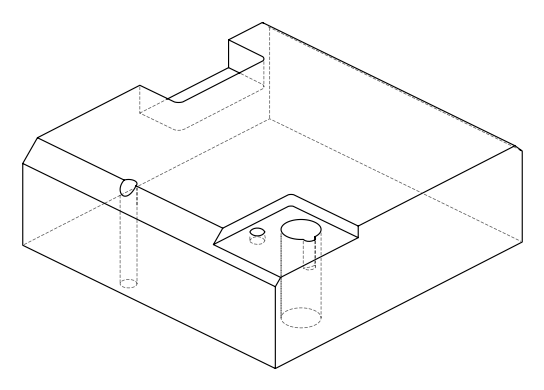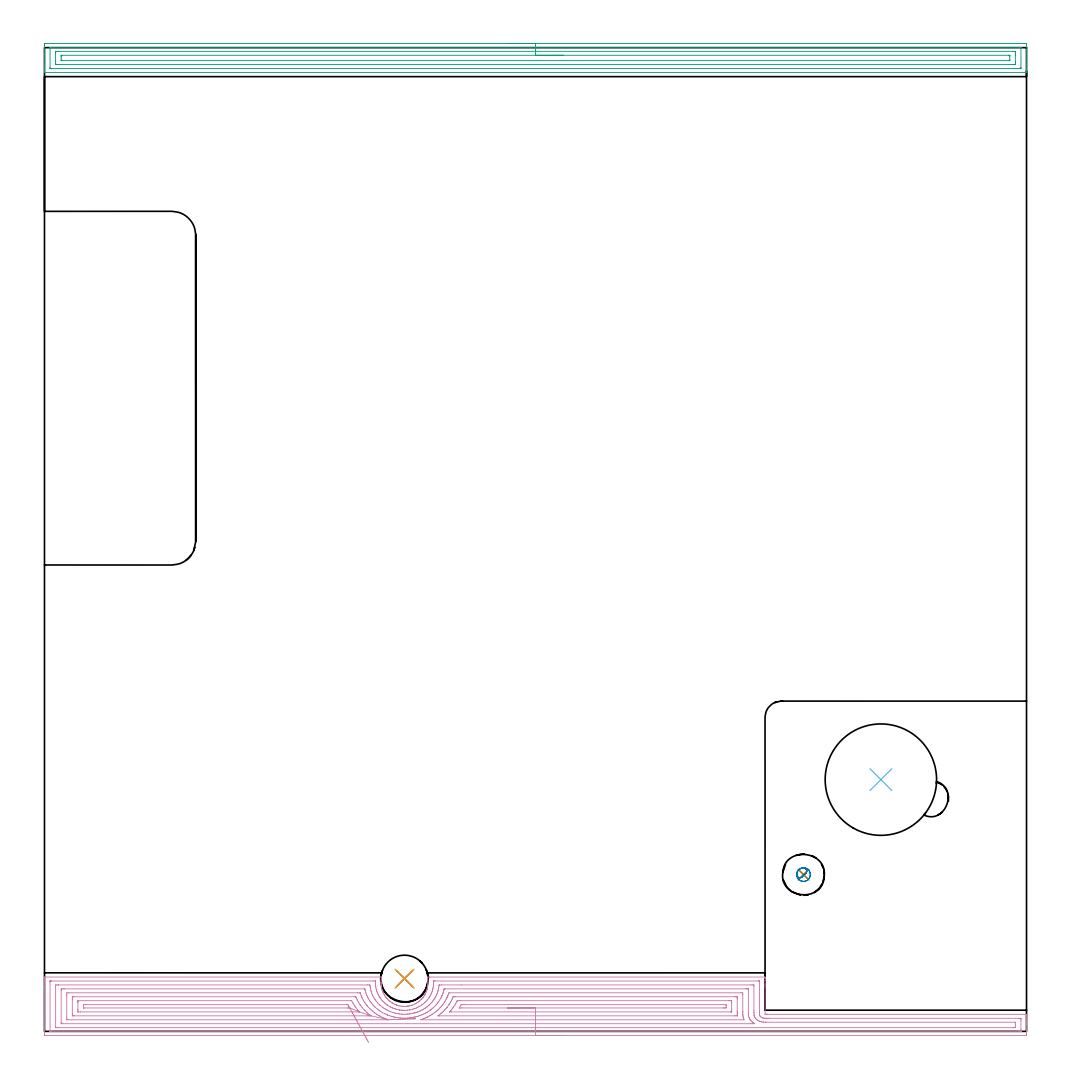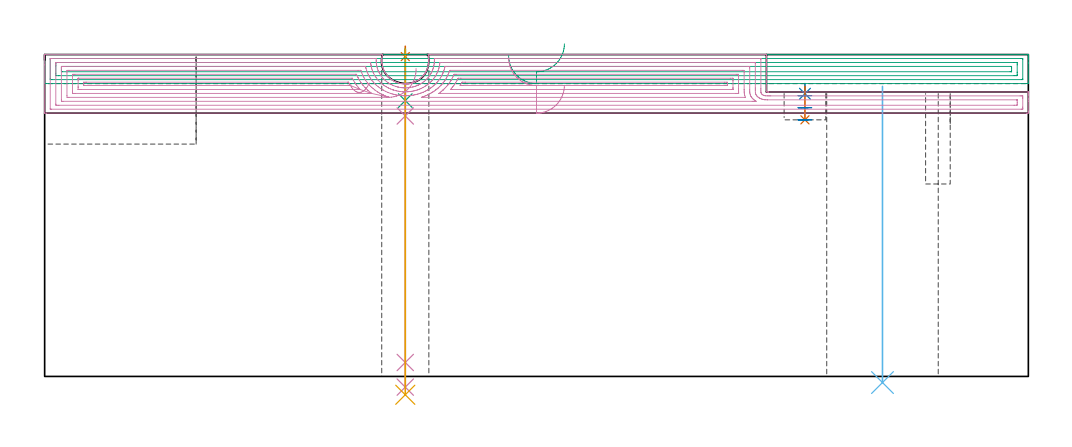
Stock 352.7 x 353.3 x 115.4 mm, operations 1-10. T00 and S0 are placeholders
(PLAN: 13 operations, 10 tool changes, 73.8 min)
(1 SPOT_DRILL | STEP1HOLE | NXT0321_9005460120000 | 0.03 min | 4 mm3)
(2 SPOT_DRILL_1 | STEP1POCKET | NXT0321_9005460120000 | 0.03 min | 1429 mm3)
(3 DRILL_BLIND_HOLE_INTO_CENTER | STEP1HOLE | NXT0301_081 | 0.08 min | 1431 mm3)
(4 GUN_DRILL_THROUGH_HOLE | STEP1HOLE | UGT0307_007 | 0.57 min | 7832 mm3)
(5 DRILL_TO_ENLARGE_THROUGH_HOLE | STEP1HOLE | UGT0301_292 | 0.5 min | 16579 mm3)
(6 INDEXABLE_INSERT_DRILL_THROUGH_HOLE_FROM_SOLID | STEP1HOLE_1 | NXT0302_035 | 0.43 min | 144959 mm3)
(7 DRILL_BLIND_HOLE_INTO_CENTER_1 | STEP1POCKET | NXT0301_128 | 0.05 min | 1090 mm3)
(8 MILL_ROUGH_BLIND_HOLE_CONTOUR | STEP1POCKET | UGT0201_128 | Spiral | 0.33 min | 1558 mm3)
(9 AREA_MILL | FG_CHAMFER_SURFACE | UGT0205_001 | 11.52 min | 19077 mm3)
(10 AREA_MILL_1 | FG_CHAMFER_SURFACE_1 | UGT0205_001 | 18.89 min | 76036 mm3)
(11 MILL_CORNER_NOTCH_RECTANGULAR | CORNER_NOTCH_RECTANGULAR | UGT0201_128 | Follow Part, ap 2.5, ae 75% | 19.47 min | 113040 mm3)
(12 MILL_SLOT | SLOT_PARTIAL_RECTANGULAR | NXT0201_012 | Follow Part, ap 4, ae 75% | 21.32 min | 220400 mm3)
(13 MILL_BLIND_HOLE_FROM_SOLID_MATERIAL | STEP1POCKET_1 | UGT0201_128 | Spiral | 0.6 min | 1885 mm3)
(TOOL NXT0321_9005460120000 | NC Spot Drill, 142deg, 12mm, Carbide, Uncoated | D12 PA142 FL30 Z2)
(TOOL NXT0301_081 | Carbide Drill 11mm [860.1-1100-033A1-MM 2214] | D11 PA140 FL55 Z2)
(TOOL UGT0307_007 | Gun Drill 10 mm | D10 PA130 FL24 Z1)
(TOOL UGT0301_292 | Twist Drill 16.9 mm | D16.9 PA118 FL120 Z2)
(TOOL NXT0302_035 | Index. Insert Drill 40mm [880-D4000L40-05] | D40 PA176 FL200 Z2)
(TOOL NXT0301_128 | Carbide Drill 12mm [861.1-1200-036A1-GP GC34] | D12 PA150 FL37.4 Z2)
(TOOL UGT0201_128 | Carbide End Mill 10.0 | D10 FL15 Z4)
(TOOL UGT0205_001 | Chamfer Mill 20 x 3 x 45 deg. | D20 FL50 Z2)
(TOOL NXT0201_012 | ENDMILL 16mm [2P460-1600-NA 1630] | D16 FL38 Z6)
(OP 1 SPOT_DRILL)
G17 G21 G94 G90
T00 M6
G54
G17 G0 G90 X129.3 Y18.9 S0 M3
G43 Z125.4 H0
G94 G81 G98 Z114.673 F250. R118.4
G80
M5
M2
(OP 2 SPOT_DRILL_1)
G17 G21 G94 G90
T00 M6
G54
G17 G0 G90 X272.6 Y56.3 S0 M3
G43 Z125.4 H0
G94 G81 G98 Z101.359 F250. R105.
G80
M5
M2
(OP 3 DRILL_BLIND_HOLE_INTO_CENTER)
G17 G21 G94 G90
T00 M6
G54
G17 G0 G90 X129.3 Y18.9 S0 M3
G43 Z125.4 H1
G94 G81 G98 Z98.9 F250. R117.4
G80
M5
M2
(OP 4 GUN_DRILL_THROUGH_HOLE)
G17 G21 G94 G90
T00 M6
G54
G17 G0 G90 X129.3 Y18.9 M8
G43 Z125.4 H0
Z111.494
S716 M3
G94 G1 Z93.388 F125. M26
G4 X.084
Z5. F250.
G4 X.084
Z-3.832 F125.
G4 X.084
M5
M9
G0 Z111.494
Z125.4
M2
(OP 5 DRILL_TO_ENLARGE_THROUGH_HOLE)
G17 G21 G94 G90
T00 M6
G54
G17 G0 G90 X129.3 Y18.9 S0 M3
G43 Z125.4 H0
G94 G73 G98 Z-6.577 F250. Q15.247 R117.4
G80
M5
M2
(OP 6 INDEXABLE_INSERT_DRILL_THROUGH_HOLE_FROM_SOLID)
G17 G21 G94 G90
T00 M6
G54
G17 G0 G90 X300.4 Y90.4 S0 M3
G43 Z125.4 H1
G94 G81 G98 Z-2.198 F250. R104.
G80
M5
M2
(OP 7 DRILL_BLIND_HOLE_INTO_CENTER_1)
G17 G21 G94 G90
T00 M6
G54
G17 G0 G90 X272.6 Y56.3 S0 M3
G43 Z125.4 H1
G94 G81 G98 Z92. F250. R104.
G80
M5
M2
(OP 8 MILL_ROUGH_BLIND_HOLE_CONTOUR)
G17 G21 G94 G90
T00 M6
G54
G17 G0 G90 X272.6 Y56.3 S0 M3
G43 Z125.4 H0
Z100.667
G94 G3 X272.675 Y58.675 R1.189 F250.
X270.155 Y56.454 R2.375
X272.446 Y53.855 R2.45
X270.155 Y56.454 R-2.45
X271.3 Y55.154 R1.225
X272.6 Y56.3 R1.225
G0 Z96.333
G3 X272.675 Y58.675 R1.189
X270.155 Y56.454 R2.375
X272.446 Y53.855 R2.45
X270.155 Y56.454 R-2.45
X271.3 Y55.154 R1.225
X272.6 Y56.3 R1.225
G0 Z92.
G3 X272.675 Y58.675 R1.189
X270.155 Y56.454 R2.375
X272.446 Y53.855 R2.45
X270.155 Y56.454 R-2.45
X271.3 Y55.154 R1.225
X272.6 Y56.3 R1.225
G0 Z125.4
M5
M2
(OP 9 AREA_MILL)
G17 G21 G94 G90
T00 M6
G54
G17 G0 G90 X166.35 Y354.8 S1061 M3
G43 Z125.4 H0
Z115.
G94 G1 X166.388 Z114.128 F250.
X166.502 Z113.264
X166.691 Z112.412
X166.953 Z111.58
X167.287 Z110.774
X167.69 Z110.
X168.158 Z109.264
X168.69 Z108.572
X169.279 Z107.929
X169.922 Z107.34
X170.614 Z106.809
X171.35 Z106.34
X172.124 Z105.937
X172.93 Z105.603
X173.762 Z105.341
X174.614 Z105.152
X175.478 Z105.038
X176.35 Z105.
X352.069
X352.581 Y354.795 Z105.003
X352.69 Y354.792 Z105.006
X352.7 Y354.678 Z105.119
Y347.409 Z112.385
Y346.016 Z113.78
Y345.656 Z114.138
Y344.937 Z114.862
Y344.712 Z115.088
X352.697 Y344.553 Z115.239
X352.69 Y344.402 Z115.389
X352.516 Y344.4 Z115.4
X0.183
X0.01 Y344.402 Z115.389
X0.003 Y344.554 Z115.239
X0. Y344.712 Z115.088
Y344.937 Z114.862
Y345.656 Z114.138
Y346.892 Z112.905
Y348.285 Z111.51
Y353.802 Z105.995
X0.005 Y354.42 Z105.378
X0.01 Y354.793 Z105.005
X0.246 Y354.797 Z105.002
X0.631 Y354.8 Z105.
X176.35
Y353.386 Z106.414
X350.281 Y353.385 Z106.415
X350.443 Y353.384 Z106.416
X350.64 Y353.38 Z106.42
X350.682 Y353.379 Z106.421
X350.69 Y353.354 Z106.446
X350.694 Y353.32 Z106.48
X350.699 Y353.134 Z106.666
Y346.123 Z113.677
X350.696 Y345.985 Z113.815
X350.69 Y345.876 Z113.924
X350.684 Y345.821 Z113.979
X350.12 Y345.815 Z113.985
X2.419
X2.257 Y345.816 Z113.984
X2.06 Y345.82 Z113.98
X2.018 Y345.821 Z113.979
X2.01 Y345.846 Z113.954
X2.007 Y345.88 Z113.92
X2.001 Y346.066 Z113.734
Y353.077 Z106.723
X2.004 Y353.215 Z106.585
X2.01 Y353.324 Z106.476
X2.016 Y353.379 Z106.421
X2.58 Y353.385 Z106.415
X176.35 Y353.386 Z106.414
Y351.972 Z107.828
X347.598 Y351.971 Z107.829
X348.31 Y351.97 Z107.83
X348.492 Y351.968 Z107.832
X348.668 Y351.965 Z107.835
X348.69 Y351.791 Z108.009
X348.696 Y351.591 Z108.209
X348.699 Y350.914 Z108.886
X348.7 Y350.711 Z109.089
Y348.082 Z111.718
X348.699 Y347.409 Z112.391
X348.697 Y347.307 Z112.493
X348.693 Y347.257 Z112.543
X348.69 Y347.237 Z112.563
X348.67 Y347.235 Z112.565
X348.492 Y347.232 Z112.568
X347.782 Y347.229 Z112.571
X347.598 Y347.228 Z112.572
X5.102 Y347.229 Z112.571
X4.39 Y347.23 Z112.57
X4.208 Y347.232 Z112.568
X4.032 Y347.235 Z112.565
X4.01 Y347.409 Z112.391
X4.004 Y347.609 Z112.191
X4.001 Y348.285 Z111.515
X4. Y348.489 Z111.311
Y351.118 Z108.682
X4.001 Y351.791 Z108.009
X4.003 Y351.892 Z107.908
X4.007 Y351.943 Z107.857
X4.01 Y351.963 Z107.837
X4.03 Y351.965 Z107.835
X4.208 Y351.968 Z107.832
X4.918 Y351.971 Z107.829
X5.102
X176.35 Y351.972 Z107.828
Y350.557 Z109.243
X346.174
X346.549 Y350.556 Z109.244
X346.611 Y350.555 Z109.245
X346.675 Y350.551 Z109.249
X346.69 Y350.549 Z109.251
X346.693 Y350.527 Z109.273
X346.696 Y350.474 Z109.326
X346.7 Y350.042 Z109.758
Y349.166 Z110.634
X346.696 Y348.726 Z111.074
X346.693 Y348.672 Z111.128
X346.69 Y348.651 Z111.149
X346.656 Y348.649 Z111.151
X346.516 Y348.645 Z111.155
X346.339 Y348.643 Z111.157
X6.526
X6.151 Y348.644 Z111.156
X6.089 Y348.645 Z111.155
X6.025 Y348.649 Z111.151
X6.01 Y348.651 Z111.149
X6.007 Y348.673 Z111.127
X6.004 Y348.726 Z111.074
X6. Y349.158 Z110.642
Y350.034 Z109.766
Y350.038 Z109.762
X6.004 Y350.474 Z109.326
X6.007 Y350.528 Z109.272
X6.01 Y350.549 Z109.251
X6.044 Y350.551 Z109.249
X6.184 Y350.555 Z109.245
X6.361 Y350.557 Z109.243
X176.35
X177.222 Z109.281
X178.086 Z109.395
X178.938 Z109.583
X179.77 Z109.846
X180.576 Z110.18
X181.35 Z110.582
X182.086 Z111.051
X182.778 Z111.582
X183.421 Z112.172
X184.01 Z112.815
X184.542 Z113.507
X185.01 Z114.243
X185.413 Z115.017
X185.747 Z115.823
X186.009 Z116.655
X186.198 Z117.506
X186.312 Z118.371
X186.35 Z119.243
G0 Z125.4
M5
M2
(OP 10 AREA_MILL_1)
G17 G21 G94 G90
T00 M6
G54
G17 G0 G90 X186.35 Y-1.5 S1061 M3
G43 Z125.4 H0
Z104.4
G94 G1 X186.312 Z103.528 F250.
X186.198 Z102.664
X186.009 Z101.812
X185.747 Z100.98
X185.413 Z100.174
X185.01 Z99.4
X184.542 Z98.664
X184.01 Z97.972
X183.421 Z97.329
X182.778 Z96.74
X182.086 Z96.208
X181.35 Z95.74
X180.576 Z95.337
X179.77 Z95.003
X178.938 Z94.741
X178.087 Z94.552
X177.222 Z94.438
X176.35 Z94.4
X0.631
X0.142 Y-1.495 Z94.403
X0.01 Y-1.492 Z94.406
X0. Y-1.356 Z94.542
Y15.844 Z111.739
Y18.219 Z114.114
Y18.939 Z114.839
Y19.169 Z115.069
X0.003 Y19.337 Z115.23
X0.01 Y19.498 Z115.389
X0.183 Y19.5 Z115.4
X120.907
X121.101 Y19.497 Z115.389
X121.078 Y19.346 Z115.24
X121.057 Y19.229 Z115.129
X121.004 Y18.971 Z114.871
X120.933 Y18.524 Z114.424
X120.885 Y18.079 Z113.979
X120.861 Y17.632 Z113.532
Y17.341 Z113.241
Y17.187 Z113.086
X120.884 Y16.742 Z112.64
X120.913 Y16.463 Z112.36
X120.931 Y16.296 Z112.193
X121.001 Y15.851 Z111.748
X121.097 Y15.404 Z111.3
X121.112 Y15.347 Z111.243
X121.215 Y14.959 Z110.857
X121.295 Y14.707 Z110.606
X121.383 Y14.454 Z110.353
X121.544 Y14.066 Z109.966
X121.644 Y13.852 Z109.752
X121.754 Y13.617 Z109.516
X121.988 Y13.175 Z109.074
X122.129 Y12.94 Z108.837
X122.277 Y12.707 Z108.604
X122.585 Y12.283 Z108.182
X122.87 Y11.931 Z107.83
X123.054 Y11.721 Z107.621
X123.171 Y11.588 Z107.488
X123.365 Y11.392 Z107.291
X123.709 Y11.076 Z106.975
X124.037 Y10.798 Z106.696
X124.064 Y10.774 Z106.673
X124.429 Y10.5 Z106.4
X124.69 Y10.324 Z106.224
X124.829 Y10.237 Z106.137
X124.958 Y10.157 Z106.056
X125.402 Y9.915 Z105.811
X125.852 Y9.69 Z105.589
X125.964 Y9.641 Z105.54
X126.036 Y9.609 Z105.508
X126.272 Y9.52 Z105.416
X126.389 Y9.474 Z105.372
X126.49 Y9.439 Z105.339
X126.503 Y9.435 Z105.334
X126.719 Y9.364 Z105.257
X126.746 Y9.355 Z105.248
X127.191 Y9.229 Z105.122
X127.639 Y9.124 Z105.021
X128.086 Y9.047 Z104.945
X128.533 Y8.995 Z104.892
X129.092 Y8.958 Z104.857
X129.218 Y8.956 Z104.856
X129.359 Z104.849
X129.441 Y8.954 Z104.85
X129.581 Y8.958 Z104.858
X129.874 Y8.974 Z104.874
X130.022 Y8.989 Z104.889
X130.195 Y9.007 Z104.904
X130.296 Y9.018 Z104.912
X130.321 Y9.02 Z104.915
X130.387 Y9.03 Z104.925
X130.516 Y9.048 Z104.946
X130.769 Y9.086 Z104.985
X131.215 Y9.179 Z105.075
X131.582 Y9.275 Z105.174
X131.663 Y9.296 Z105.196
X132.108 Y9.439 Z105.338
X132.532 Y9.6 Z105.495
X132.561 Y9.61 Z105.506
X133.002 Y9.813 Z105.709
X133.453 Y10.052 Z105.95
X133.61 Y10.145 Z106.045
X133.896 Y10.315 Z106.215
X134.172 Y10.5 Z106.4
X134.302 Y10.597 Z106.497
X134.485 Y10.735 Z106.634
X134.79 Y10.982 Z106.881
X135.228 Y11.392 Z107.29
X135.364 Y11.535 Z107.432
X135.458 Y11.634 Z107.531
X135.662 Y11.848 Z107.748
X135.683 Y11.87 Z107.77
X135.844 Y12.073 Z107.969
X135.96 Y12.216 Z108.115
X136.014 Y12.283 Z108.182
X136.089 Y12.387 Z108.287
X136.177 Y12.512 Z108.408
X136.258 Y12.624 Z108.523
X136.306 Y12.691 Z108.589
X136.401 Y12.837 Z108.736
X136.475 Y12.951 Z108.847
X136.556 Y13.074 Z108.974
X136.577 Y13.107 Z109.006
X136.615 Y13.175 Z109.074
X136.633 Y13.208 Z109.107
X136.726 Y13.39 Z109.284
X136.846 Y13.62 Z109.514
X137.055 Y14.066 Z109.966
X137.232 Y14.51 Z110.409
X137.298 Y14.707 Z110.606
X137.384 Y14.958 Z110.857
X137.471 Y15.255 Z111.155
X137.597 Y15.849 Z111.749
X137.669 Y16.294 Z112.194
X137.716 Y16.741 Z112.641
X137.739 Y17.187 Z113.086
Y17.632 Z113.532
X137.715 Y18.079 Z113.979
X137.667 Y18.524 Z114.424
X137.595 Y18.971 Z114.871
X137.559 Y19.146 Z115.046
X137.496 Y19.493 Z115.393
X138.212 Y19.499 Z115.399
X138.345 Y19.5 Z115.4
X258.621
X258.79 Y19.498 Z115.389
X258.797 Y19.341 Z115.233
X258.8 Y19.177 Z115.076
Y18.923 Z114.823
Y18.219 Z114.114
Y16.989 Z112.886
Y16.463 Z112.357
Y15.848 Z111.743
Y6.101 Z101.999
X259.068
X259.367 Y6.108 Z101.991
X259.432
X259.468 Y6.1 Z101.999
X259.469
X352.517 Z102.
X352.69 Y6.097 Z101.988
X352.698 Y6.047 Z101.939
X352.699 Y6.029 Z101.921
X352.7 Y5.958 Z101.858
Y5.769 Z101.669
Y5.049 Z100.943
Y3.811 Z99.708
Y3.293 Z99.187
Y2.674 Z98.569
Y-0.838 Z95.059
X352.697 Y-1.097 Z94.8
X352.69 Y-1.492 Z94.405
X352.476 Y-1.496 Z94.402
X352.069 Y-1.5 Z94.4
X176.35
Y-0.086 Z95.814
X2.419 Y-0.085 Z95.815
X2.282 Y-0.084 Z95.816
X2.056 Y-0.079 Z95.821
X2.009 Y-0.077 Z95.823
X2.005 Y-0.044 Z95.856
X2.003 Y-0.009 Z95.891
X2. Y0.192 Z96.092
Y17.752 Z113.652
X2.002 Y17.89 Z113.79
X2.006 Y17.999 Z113.899
X2.01 Y18.07 Z113.97
X2.021 Y18.079 Z113.979
X2.041 Y18.081 Z113.981
X2.419 Y18.085 Z113.985
X2.555 Y18.086 Z113.986
X117.913
X118.671 Y18.081 Z113.981
X118.814 Y18.079 Z113.979
X118.875 Y18.068 Z113.968
X118.877 Y18.058 Z113.958
X118.879 Y18.015 Z113.915
X118.869 Y17.341 Z113.241
X118.87 Y17.146 Z113.046
X118.918 Y16.463 Z112.363
X118.944 Y16.195 Z112.095
X119.045 Y15.585 Z111.485
X119.143 Y15.122 Z111.022
X119.257 Y14.707 Z110.607
X119.361 Y14.375 Z110.275
X119.553 Y13.841 Z109.741
X119.565 Y13.811 Z109.711
X119.845 Y13.218 Z109.118
X119.982 Y12.951 Z108.851
X120.148 Y12.639 Z108.539
X120.46 Y12.117 Z108.017
X120.49 Y12.073 Z107.973
X120.56 Y11.974 Z107.874
X121.173 Y11.195 Z107.095
X121.354 Y10.986 Z106.886
X121.683 Y10.637 Z106.537
X122.023 Y10.317 Z106.217
X122.248 Y10.116 Z106.016
X122.621 Y9.805 Z105.705
X123.106 Y9.439 Z105.339
X123.127 Y9.424 Z105.324
X123.142 Y9.413 Z105.313
X123.224 Y9.359 Z105.259
X123.823 Y8.998 Z104.898
X124.037 Y8.875 Z104.775
X124.162 Y8.807 Z104.707
X124.244 Y8.764 Z104.664
X124.656 Y8.561 Z104.461
X124.931 Y8.437 Z104.337
X125.153 Y8.343 Z104.243
X125.825 Y8.103 Z104.003
X126.009 Y8.044 Z103.944
X126.622 Y7.873 Z103.773
X126.719 Y7.849 Z103.749
X126.796 Y7.833 Z103.733
X127.548 Y7.683 Z103.583
X127.614 Y7.672 Z103.572
X127.627 Y7.67 Z103.57
X128.099 Y7.618 Z103.518
X128.508 Y7.58 Z103.48
X128.622 Y7.571 Z103.471
X129.026 Y7.551 Z103.451
X129.402 Y7.545 Z103.445
X129.541 Y7.546 Z103.446
X130.296 Y7.593 Z103.493
X130.38 Y7.601 Z103.501
X131.057 Y7.683 Z103.583
X131.202 Y7.705 Z103.605
X131.985 Y7.879 Z103.779
X132.085 Y7.904 Z103.804
X132.603 Y8.052 Z103.952
X132.979 Y8.173 Z104.073
X133.266 Y8.279 Z104.179
X133.519 Y8.375 Z104.275
X133.873 Y8.526 Z104.426
X133.898 Y8.537 Z104.437
X133.949 Y8.561 Z104.461
X134.485 Y8.839 Z104.739
X134.768 Y8.994 Z104.894
X135.482 Y9.439 Z105.339
X135.662 Y9.566 Z105.466
X136.091 Y9.896 Z105.796
X136.556 Y10.289 Z106.189
X136.571 Y10.303 Z106.203
X136.586 Y10.317 Z106.217
X137.013 Y10.746 Z106.646
X137.45 Y11.207 Z107.107
X137.829 Y11.701 Z107.601
X138.096 Y12.073 Z107.973
X138.196 Y12.219 Z108.119
X138.345 Y12.446 Z108.346
X138.527 Y12.771 Z108.671
X138.621 Y12.951 Z108.851
X138.822 Y13.36 Z109.26
X139.03 Y13.829 Z109.729
X139.091 Y13.974 Z109.874
X139.239 Y14.365 Z110.265
X139.324 Y14.623 Z110.523
X139.348 Y14.707 Z110.607
X139.438 Y15.044 Z110.944
X139.503 Y15.326 Z111.226
X139.553 Y15.585 Z111.485
X139.636 Y16.073 Z111.973
X139.682 Y16.463 Z112.363
X139.714 Y16.874 Z112.774
X139.729 Y17.341 Z113.241
X139.731 Y17.736 Z113.636
X139.727 Y17.872 Z113.772
X139.724 Y17.989 Z113.889
X139.725 Y18.067 Z113.967
X139.728 Y18.08 Z113.98
X139.732 Y18.082 Z113.982
X139.754 Y18.084 Z113.984
X140.133 Y18.086 Z113.986
X140.269
X256.385 Y18.085 Z113.985
X256.523 Y18.084 Z113.984
X256.746 Y18.079 Z113.979
X256.791 Y18.075 Z113.975
X256.795 Y18.044 Z113.944
X256.797 Y18.01 Z113.91
X256.8 Y17.812 Z113.712
Y7.275 Z103.175
X256.802 Y6.805 Z102.705
X256.807 Y6.391 Z102.291
X256.825 Y5.927 Z101.827
X256.86 Y5.788 Z101.688
X256.944 Y5.592 Z101.492
X257.098 Y5.371 Z101.271
X257.279 Y5.192 Z101.092
X257.476 Y5.049 Z100.949
X257.737 Y4.91 Z100.81
X257.947 Y4.829 Z100.729
X258.174 Y4.764 Z100.664
X258.523 Y4.706 Z100.606
X259.068 Y4.693 Z100.593
X259.435 Y4.688 Z100.588
X259.962 Y4.686 Z100.586
X260.332
X349.757 Y4.685 Z100.585
X350.281 Y4.683 Z100.583
X350.658 Y4.679 Z100.579
X350.69 Y4.674 Z100.574
X350.696 Y4.642 Z100.542
X350.699 Y4.171 Z100.071
X350.7 Y3.76 Z99.66
Y0.659 Z96.559
Y0.248 Z96.148
X350.698 Y0.111 Z96.011
X350.694 Y0.001 Z95.901
X350.69 Y-0.07 Z95.83
X350.679 Y-0.079 Z95.821
X350.659 Y-0.081 Z95.819
X350.281 Y-0.085 Z95.815
X350.145 Y-0.086 Z95.814
X176.35
Y1.328 Z97.228
X5.102 Y1.329 Z97.229
X4.417 Y1.331 Z97.231
X4.208 Y1.335 Z97.235
X4.01 Y1.34 Z97.24
X4.005 Y1.537 Z97.437
X4.001 Y1.74 Z97.64
X4. Y15.788 Z111.688
X4.005 Y16.463 Z112.363
X4.007 Y16.66 Z112.56
X4.208 Y16.665 Z112.565
X4.891 Y16.67 Z112.57
X5.102 Y16.671 Z112.571
X115.988
X116.675 Y16.667 Z112.567
X116.883 Y16.665 Z112.565
X116.907 Y16.439 Z112.339
X116.966 Y15.988 Z111.888
X117.026 Y15.585 Z111.485
X117.054 Y15.417 Z111.317
X117.222 Y14.707 Z110.607
X117.348 Y14.25 Z110.15
X117.497 Y13.829 Z109.729
X117.777 Y13.127 Z109.027
X117.856 Y12.951 Z108.851
X117.921 Y12.809 Z108.709
X118.315 Y12.073 Z107.973
X118.671 Y11.497 Z107.397
X118.894 Y11.195 Z107.095
X119.565 Y10.332 Z106.232
X119.578 Y10.317 Z106.217
X119.659 Y10.225 Z106.125
X120.444 Y9.439 Z105.339
X120.46 Y9.424 Z105.324
X120.622 Y9.279 Z105.179
X121.354 Y8.696 Z104.596
X121.536 Y8.561 Z104.461
X121.956 Y8.273 Z104.173
X122.248 Y8.09 Z103.99
X122.505 Y7.935 Z103.835
X122.951 Y7.683 Z103.583
X123.142 Y7.582 Z103.482
X123.352 Y7.477 Z103.377
X124.037 Y7.169 Z103.069
X124.89 Y6.845 Z102.745
X124.931 Y6.831 Z102.731
X125.01 Y6.805 Z102.705
X125.825 Y6.578 Z102.478
X126.134 Y6.501 Z102.401
X126.719 Y6.385 Z102.285
X127.246 Y6.288 Z102.188
X127.614 Y6.242 Z102.142
X128.251 Y6.179 Z102.079
X128.508 Y6.162 Z102.062
X129.192 Y6.134 Z102.034
X129.402 Y6.13 Z102.03
X130.059 Y6.16 Z102.06
X130.296 Y6.175 Z102.075
X130.882 Y6.23 Z102.13
X131.191 Y6.27 Z102.17
X131.668 Y6.337 Z102.237
X132.085 Y6.421 Z102.321
X132.406 Y6.49 Z102.39
X132.663 Y6.548 Z102.448
X132.979 Y6.631 Z102.531
X133.117 Y6.67 Z102.57
X133.576 Y6.805 Z102.705
X133.799 Y6.878 Z102.778
X133.873 Y6.904 Z102.804
X134.445 Y7.122 Z103.022
X134.768 Y7.26 Z103.16
X135.063 Y7.393 Z103.293
X135.654 Y7.683 Z103.583
X135.662 Y7.687 Z103.587
X136.219 Y8.014 Z103.914
X136.556 Y8.22 Z104.12
X136.766 Y8.355 Z104.255
X137.069 Y8.561 Z104.461
X137.287 Y8.722 Z104.622
X137.45 Y8.848 Z104.748
X137.776 Y9.119 Z105.019
X138.146 Y9.439 Z105.339
X138.249 Y9.533 Z105.433
X138.345 Y9.625 Z105.525
X138.691 Y9.977 Z105.877
X139.013 Y10.317 Z106.217
X139.119 Y10.435 Z106.335
X139.239 Y10.576 Z106.476
X139.511 Y10.928 Z106.828
X139.709 Y11.195 Z107.095
X139.883 Y11.441 Z107.341
X140.133 Y11.809 Z107.709
X140.233 Y11.975 Z107.875
X140.288 Y12.073 Z107.973
X140.541 Y12.551 Z108.451
X140.736 Y12.951 Z108.851
X140.827 Y13.147 Z109.047
X141.027 Y13.609 Z109.509
X141.087 Y13.771 Z109.671
X141.107 Y13.829 Z109.729
X141.305 Y14.434 Z110.334
X141.383 Y14.707 Z110.607
X141.481 Y15.14 Z111.04
X141.568 Y15.585 Z111.485
X141.619 Y15.883 Z111.783
X141.694 Y16.463 Z112.363
X141.719 Y16.662 Z112.562
X141.922 Y16.665 Z112.565
X142.604 Y16.671 Z112.571
X149.701 Y16.672 Z112.572
X253.702 Y16.671 Z112.571
X254.388 Y16.668 Z112.568
X254.597 Y16.665 Z112.565
X254.79 Y16.656 Z112.556
X254.795 Y16.463 Z112.363
X254.799 Y16.265 Z112.165
X254.8 Y7.483 Z103.383
X254.802 Y6.805 Z102.705
X254.803 Y6.602 Z102.502
X254.825 Y5.927 Z101.827
X254.857 Y5.672 Z101.572
X254.905 Y5.489 Z101.389
X254.975 Y5.309 Z101.209
X255.097 Y5.049 Z100.949
X255.257 Y4.814 Z100.714
X255.367 Y4.662 Z100.562
X255.491 Y4.527 Z100.427
X255.675 Y4.349 Z100.249
X255.892 Y4.171 Z100.071
X256.183 Y3.971 Z99.871
X256.385 Y3.86 Z99.76
X256.613 Y3.741 Z99.641
X256.976 Y3.591 Z99.491
X257.279 Y3.494 Z99.394
X257.682 Y3.393 Z99.293
X258.156 Y3.31 Z99.21
X258.174 Y3.308 Z99.208
X258.313 Y3.293 Z99.193
X259.068 Y3.272 Z99.172
X259.089
X348.515 Y3.271 Z99.171
X348.686 Y3.264 Z99.164
X348.696 Y3.212 Z99.112
X348.698 Y3.194 Z99.094
X348.7 Y3.09 Z98.99
Y2.415 Z98.315
X348.699 Y1.74 Z97.64
X348.697 Y1.537 Z97.437
X348.693 Y1.34 Z97.24
X348.492 Y1.335 Z97.235
X347.81 Y1.33 Z97.23
X347.598 Y1.329 Z97.229
X176.35 Y1.328 Z97.228
Y2.743 Z98.643
X6.556
X6.15 Y2.747 Z98.647
X6.077 Y2.749 Z98.649
X6.01 Y2.754 Z98.654
X6.007 Y2.856 Z98.756
X6. Y3.289 Z99.189
Y14.703 Z110.603
X6.008 Y15.144 Z111.044
X6.01 Y15.247 Z111.147
X6.143 Y15.251 Z111.151
X6.333 Y15.255 Z111.155
X6.89 Y15.257 Z111.157
X7.224
X114.814
X114.954 Y15.255 Z111.155
X115.023 Y15.253 Z111.153
X115.051 Y15.251 Z111.151
X115.094 Y15.105 Z111.005
X115.187 Y14.707 Z110.607
X115.215 Y14.588 Z110.488
X115.438 Y13.829 Z109.729
X115.62 Y13.312 Z109.212
X115.772 Y12.951 Z108.851
X115.988 Y12.444 Z108.344
X116.177 Y12.073 Z107.973
X116.371 Y11.697 Z107.597
X116.676 Y11.195 Z107.095
X116.883 Y10.864 Z106.764
X117.297 Y10.317 Z106.217
X117.777 Y9.707 Z105.607
X118.008 Y9.439 Z105.339
X118.333 Y9.107 Z105.007
X118.671 Y8.767 Z104.667
X118.887 Y8.561 Z104.461
X119.565 Y7.995 Z103.895
X119.957 Y7.683 Z103.583
X120.46 Y7.329 Z103.229
X121.291 Y6.805 Z102.705
X121.354 Y6.768 Z102.668
X121.442 Y6.718 Z102.618
X122.248 Y6.304 Z102.204
X123.068 Y5.927 Z101.827
X123.142 Y5.897 Z101.797
X123.193 Y5.878 Z101.778
X124.037 Y5.573 Z101.473
X124.563 Y5.411 Z101.311
X124.931 Y5.309 Z101.209
X125.303 Y5.209 Z101.109
X125.776 Y5.097 Z100.997
X125.825 Y5.087 Z100.987
X126.014 Y5.049 Z100.949
X126.719 Y4.923 Z100.823
X126.873 Y4.899 Z100.799
X127.614 Y4.815 Z100.715
X127.879 Y4.788 Z100.688
X128.508 Y4.746 Z100.646
X128.831 Y4.732 Z100.632
X129.402 Y4.716 Z100.616
X129.729 Y4.728 Z100.628
X130.296 Y4.755 Z100.655
X130.576 Y4.775 Z100.675
X131.191 Y4.833 Z100.733
X131.387 Y4.856 Z100.756
X132.085 Y4.952 Z100.852
X132.17 Y4.966 Z100.866
X132.6 Y5.049 Z100.949
X132.911 Y5.116 Z101.016
X132.979 Y5.131 Z101.031
X133.341 Y5.217 Z101.117
X133.625 Y5.293 Z101.193
X133.873 Y5.364 Z101.264
X134.312 Y5.496 Z101.396
X134.768 Y5.643 Z101.543
X134.978 Y5.72 Z101.62
X135.531 Y5.927 Z101.827
X135.623 Y5.965 Z101.865
X135.662 Y5.982 Z101.882
X136.232 Y6.246 Z102.146
X136.556 Y6.407 Z102.307
X136.822 Y6.544 Z102.444
X137.299 Y6.805 Z102.705
X137.395 Y6.86 Z102.76
X137.45 Y6.893 Z102.793
X137.941 Y7.202 Z103.102
X138.345 Y7.463 Z103.363
X138.476 Y7.554 Z103.454
X138.651 Y7.683 Z103.583
X138.978 Y7.939 Z103.839
X139.239 Y8.148 Z104.048
X139.462 Y8.341 Z104.241
X139.711 Y8.561 Z104.461
X140.133 Y8.966 Z104.866
X140.369 Y9.207 Z105.107
X140.588 Y9.439 Z105.339
X140.795 Y9.667 Z105.567
X141.027 Y9.94 Z105.84
X141.194 Y10.153 Z106.053
X141.318 Y10.317 Z106.217
X141.569 Y10.664 Z106.564
X141.922 Y11.17 Z107.07
X141.931 Y11.185 Z107.085
X141.937 Y11.195 Z107.095
X142.25 Y11.751 Z107.651
X142.423 Y12.073 Z107.973
X142.551 Y12.333 Z108.233
X142.816 Y12.9 Z108.8
X142.831 Y12.936 Z108.836
X142.837 Y12.951 Z108.851
X143.071 Y13.578 Z109.478
X143.157 Y13.829 Z109.729
X143.29 Y14.241 Z110.141
X143.41 Y14.707 Z110.607
X143.468 Y14.944 Z110.844
X143.507 Y15.111 Z111.011
X143.529 Y15.199 Z111.099
X143.543 Y15.251 Z111.151
X143.571 Y15.252 Z111.152
X143.71 Y15.255 Z111.155
X144.044 Y15.257 Z111.157
X251.914
X252.249 Y15.256 Z111.156
X252.652 Y15.252 Z111.152
X252.726 Y15.25 Z111.15
X252.79 Y15.242 Z111.142
X252.793 Y15.141 Z111.041
X252.8 Y14.715 Z110.615
Y6.813 Z102.713
X252.808 Y6.22 Z102.12
X252.814 Y5.933 Z101.833
X252.815 Y5.92 Z101.82
X252.881 Y5.458 Z101.358
X253.002 Y5.049 Z100.949
X253.132 Y4.731 Z100.631
X253.244 Y4.518 Z100.418
X253.354 Y4.35 Z100.25
X253.475 Y4.171 Z100.071
X253.702 Y3.878 Z99.778
X253.996 Y3.578 Z99.478
X254.322 Y3.293 Z99.193
X254.597 Y3.09 Z98.99
X254.916 Y2.877 Z98.777
X255.1 Y2.759 Z98.659
X255.004 Y2.75 Z98.65
X254.9 Y2.747 Z98.647
X254.597 Y2.744 Z98.644
X254.263 Y2.743 Z98.643
X253.702
X176.35
Y4.157 Z100.057
X135.662
X135.066 Y4.171 Z100.071
X135.508 Y4.322 Z100.222
X135.662 Y4.377 Z100.277
X136.156 Y4.564 Z100.464
X136.556 Y4.719 Z100.619
X136.79 Y4.819 Z100.719
X137.312 Y5.049 Z100.949
X137.405 Y5.093 Z100.993
X137.45 Y5.116 Z101.016
X137.991 Y5.396 Z101.296
X138.345 Y5.589 Z101.489
X138.562 Y5.714 Z101.614
X138.927 Y5.927 Z101.827
X139.119 Y6.045 Z101.945
X139.239 Y6.121 Z102.021
X139.655 Y6.397 Z102.297
X140.133 Y6.73 Z102.63
X140.177 Y6.762 Z102.662
X140.232 Y6.805 Z102.705
X140.667 Y7.159 Z103.059
X141.027 Y7.456 Z103.356
X141.149 Y7.563 Z103.463
X141.281 Y7.683 Z103.583
X141.605 Y7.993 Z103.893
X141.922 Y8.302 Z104.202
X142.05 Y8.435 Z104.335
X142.168 Y8.561 Z104.461
X142.473 Y8.897 Z104.797
X142.816 Y9.302 Z105.202
X142.877 Y9.379 Z105.279
X142.923 Y9.439 Z105.339
X143.253 Y9.888 Z105.788
X143.559 Y10.317 Z106.217
X143.62 Y10.406 Z106.306
X143.71 Y10.541 Z106.441
X143.954 Y10.955 Z106.855
X144.09 Y11.195 Z107.095
X144.268 Y11.525 Z107.425
X144.54 Y12.073 Z107.973
X144.561 Y12.116 Z108.016
X144.604 Y12.212 Z108.112
X144.822 Y12.737 Z108.637
X144.905 Y12.951 Z108.851
X145.065 Y13.377 Z109.277
X145.229 Y13.829 Z109.729
X145.485 Y13.842 Z109.742
X145.499 Y13.843 Z109.743
X250.125
X250.79 Y13.829 Z109.729
X250.799 Y13.168 Z109.068
X250.801 Y7.02 Z102.92
X250.803 Y6.805 Z102.705
X250.814 Y6.129 Z102.029
X250.824 Y5.927 Z101.827
X250.859 Y5.572 Z101.472
X250.925 Y5.141 Z101.041
X250.951 Y5.049 Z100.949
X251.02 Y4.815 Z100.715
X251.276 Y4.171 Z100.071
X251.033 Y4.158 Z100.058
X251.02 Y4.157 Z100.057
X176.35
Y5.571 Z101.471
X141.922
X141.388 Y5.573 Z101.473
X141.37 Y5.574 Z101.474
X141.351 Y5.577 Z101.477
X141.87 Y5.978 Z101.878
X141.922 Y6.019 Z101.919
X142.354 Y6.38 Z102.28
X142.816 Y6.768 Z102.668
X142.836 Y6.785 Z102.685
X142.857 Y6.805 Z102.705
X143.284 Y7.223 Z103.123
X143.71 Y7.641 Z103.541
X143.731 Y7.662 Z103.562
X143.75 Y7.683 Z103.583
X144.151 Y8.128 Z104.028
X144.52 Y8.561 Z104.461
X144.558 Y8.607 Z104.507
X144.604 Y8.665 Z104.565
X145.171 Y9.439 Z105.339
X145.306 Y9.628 Z105.528
X145.499 Y9.909 Z105.809
X145.655 Y10.164 Z106.064
X145.745 Y10.317 Z106.217
X145.977 Y10.725 Z106.625
X146.222 Y11.195 Z107.095
X146.393 Y11.533 Z107.433
X146.561 Y11.908 Z107.808
X146.77 Y12.391 Z108.291
X146.783 Y12.415 Z108.315
X146.79 Y12.422 Z108.322
X146.805 Y12.424 Z108.324
X146.926 Y12.427 Z108.327
X147.287 Y12.429 Z108.329
X147.649
X247.975 Y12.428 Z108.328
X248.337 Y12.426 Z108.326
X248.699 Y12.422 Z108.322
X248.79 Y12.42 Z108.32
X248.794 Y12.346 Z108.246
X248.798 Y12.225 Z108.125
X248.799 Y12.073 Z107.973
X248.8 Y11.618 Z107.518
X248.801 Y7.228 Z103.128
X248.804 Y6.805 Z102.705
X248.81 Y6.341 Z102.241
X248.824 Y5.927 Z101.827
X248.835 Y5.683 Z101.583
X248.837 Y5.618 Z101.518
X248.835 Y5.586 Z101.486
X248.832 Y5.578 Z101.478
X248.819 Y5.576 Z101.476
X248.698 Y5.573 Z101.473
X248.337 Y5.571 Z101.471
X247.805
X176.35
Y6.985 Z102.885
X146.209
X145.508 Y6.987 Z102.887
X145.499 Y6.988 Z102.888
Y6.989 Z102.889
X145.829 Y7.358 Z103.258
X146.107 Y7.683 Z103.583
X146.235 Y7.838 Z103.738
X146.393 Y8.034 Z103.934
X146.62 Y8.338 Z104.238
X146.783 Y8.561 Z104.461
X146.991 Y8.851 Z104.751
X147.287 Y9.273 Z105.173
X147.352 Y9.375 Z105.275
X147.392 Y9.439 Z105.339
X147.679 Y9.932 Z105.832
X147.898 Y10.317 Z106.217
X147.996 Y10.499 Z106.399
X148.181 Y10.855 Z106.755
X148.244 Y10.971 Z106.871
X148.262 Y11.001 Z106.901
X148.276 Y11.008 Z106.908
X148.37 Y11.01 Z106.91
X149.076 Y11.014 Z106.914
X149.259 Y11.015 Z106.915
X245.838
X246.548 Y11.012 Z106.912
X246.737 Y11.01 Z106.91
X246.791 Y11.006 Z106.906
X246.794 Y10.991 Z106.891
X246.798 Y10.95 Z106.85
X246.8 Y10.317 Z106.217
Y10.07 Z105.97
Y7.683 Z103.583
X246.799 Y7.437 Z103.337
X246.795 Y7.189 Z103.089
X246.79 Y7.025 Z102.925
X246.784 Y6.991 Z102.891
X246.769 Y6.99 Z102.89
X246.726 Y6.988 Z102.888
X246.548 Y6.986 Z102.886
X246.365 Y6.985 Z102.885
X176.35
Y8.4 Z104.3
X149.97
X149.237 Y8.403 Z104.303
X149.076 Y8.406 Z104.306
X148.932 Y8.412 Z104.312
X149.076 Y8.638 Z104.538
X149.567 Y9.439 Z105.339
X149.659 Y9.588 Z105.488
X149.811 Y9.595 Z105.495
X149.97 Y9.597 Z105.497
X150.7 Y9.6 Z105.5
X150.864
X243.866
X244.6 Y9.596 Z105.496
X244.76 Y9.593 Z105.493
X244.791 Y9.439 Z105.339
X244.797 Y9.403 Z105.303
X244.8 Y8.561 Z104.461
X244.799 Y8.522 Z104.422
X244.797 Y8.482 Z104.382
X244.79 Y8.409 Z104.309
X244.76 Y8.407 Z104.307
X244.029 Y8.4 Z104.3
X243.866
X176.35
X175.478 Z104.338
X174.614 Z104.451
X173.762 Z104.64
X172.93 Z104.903
X172.124 Z105.236
X171.35 Z105.639
X170.614 Z106.108
X169.922 Z106.639
X169.279 Z107.228
X168.69 Z107.872
X168.159 Z108.564
X167.69 Z109.3
X167.287 Z110.073
X166.953 Z110.879
X166.691 Z111.711
X166.502 Z112.563
X166.388 Z113.428
X166.35 Z114.3
G0 X133.165 Y4.517 Z110.423
G1 X133.158 Y4.516 Z109.551
X133.075 Y4.514 Z108.682
X132.917 Y4.508 Z107.824
X132.685 Y4.5 Z106.984
X132.381 Y4.489 Z106.166
X132.006 Y4.475 Z105.378
X131.564 Y4.459 Z104.626
X131.059 Y4.441 Z103.916
X130.493 Y4.421 Z103.252
X129.872 Y4.399 Z102.64
X129.2 Y4.374 Z102.084
X128.482 Y4.349 Z101.589
X127.723 Y4.321 Z101.159
X126.93 Y4.293 Z100.796
X126.109 Y4.263 Z100.504
X125.265 Y4.233 Z100.285
X124.405 Y4.202 Z100.14
X123.536 Y4.171 Z100.071
X123.156 Y4.157 Z100.057
X123.142
X8.679
X8.01 Y4.171 Z100.071
X8.001 Y4.836 Z100.736
Y12.951 Z108.851
X8.004 Y13.613 Z109.513
X8.01 Y13.829 Z109.729
X8.665 Y13.843 Z109.743
X8.679
X112.397
X113.293 Y13.842 Z109.742
X113.306 Y13.84 Z109.74
X113.378 Y13.829 Z109.729
X113.42 Y13.717 Z109.617
X113.693 Y12.951 Z108.851
X113.949 Y12.32 Z108.22
X114.062 Y12.073 Z107.973
X114.2 Y11.778 Z107.678
X114.51 Y11.195 Z107.095
X114.924 Y10.484 Z106.384
X115.031 Y10.317 Z106.217
X115.094 Y10.222 Z106.122
X115.693 Y9.439 Z105.339
X115.821 Y9.275 Z105.175
X115.988 Y9.069 Z104.969
X116.436 Y8.561 Z104.461
X116.883 Y8.109 Z104.009
X117.319 Y7.683 Z103.583
X117.777 Y7.299 Z103.199
X118.384 Y6.805 Z102.705
X118.671 Y6.593 Z102.493
X119.382 Y6.107 Z102.007
X119.565 Y5.993 Z101.893
X119.673 Y5.927 Z101.827
X120.165 Y5.637 Z101.537
X120.46 Y5.481 Z101.381
X121.296 Y5.049 Z100.949
X121.354 Y5.021 Z100.921
X121.407 Y4.997 Z100.897
X121.959 Y4.755 Z100.655
X122.248 Y4.639 Z100.539
X122.929 Y4.381 Z100.281
X123.142 Y4.306 Z100.206
X123.536 Y4.171 Z100.071
X117.238 Y5.578 Z101.478
X117.18 Y5.577 Z101.477
X116.883 Y5.574 Z101.474
X116.351 Y5.571 Z101.471
X115.988
X10.829
X10.467 Y5.573 Z101.473
X10.105 Y5.576 Z101.476
X10.011 Y5.578 Z101.478
X10.007 Y5.652 Z101.552
X10.003 Y5.774 Z101.674
X10.001 Y5.927 Z101.827
X10. Y6.346 Z102.246
Y11.615 Z107.515
X10.003 Y12.073 Z107.973
X10.007 Y12.302 Z108.202
X10.01 Y12.411 Z108.311
X10.111 Y12.423 Z108.323
X10.467 Y12.426 Z108.326
X10.829 Y12.428 Z108.328
X111.517
X111.638 Y12.427 Z108.327
X111.734 Y12.425 Z108.325
X111.793 Y12.422 Z108.322
X111.825 Y12.381 Z108.281
X111.966 Y12.073 Z107.973
X112.327 Y11.278 Z107.178
X112.37 Y11.195 Z107.095
X112.411 Y11.114 Z107.014
X112.699 Y10.592 Z106.492
X112.863 Y10.317 Z106.217
X113.306 Y9.593 Z105.493
X113.418 Y9.439 Z105.339
X113.744 Y9.009 Z104.909
X114.095 Y8.561 Z104.461
X114.2 Y8.431 Z104.331
X114.865 Y7.683 Z103.583
X115.094 Y7.448 Z103.348
X115.751 Y6.805 Z102.705
X115.988 Y6.602 Z102.502
X116.804 Y5.927 Z101.827
X116.883 Y5.864 Z101.764
X117.163 Y5.652 Z101.552
X117.238 Y5.578 Z101.478
X113.085 Y6.99 Z102.89
X113.076 Y6.989 Z102.889
X113.033 Y6.987 Z102.887
X112.944 Y6.986 Z102.886
X112.767 Y6.985 Z102.885
X12.966
X12.256 Y6.988 Z102.888
X12.067 Y6.99 Z102.89
X12.009 Y6.993 Z102.893
X12.006 Y7.01 Z102.91
X12.002 Y7.054 Z102.954
X12. Y7.683 Z103.583
Y7.934 Z103.834
Y10.317 Z106.217
Y10.568 Z106.468
X12.002 Y10.819 Z106.719
X12.007 Y10.986 Z106.886
X12.01 Y11.01 Z106.91
X12.013 Y11.011 Z106.911
X12.034 Y11.013 Z106.913
X12.078 Y11.014 Z106.914
X12.256 Y11.015 Z106.915
X109.913 Y11.014 Z106.914
X110.267 Y11.012 Z106.912
X110.311 Y11.01 Z106.91
X110.327 Y11.009 Z106.909
X110.623 Y10.458 Z106.358
X110.698 Y10.317 Z106.217
X110.782 Y10.161 Z106.061
X111.216 Y9.439 Z105.339
X111.33 Y9.255 Z105.155
X111.517 Y8.963 Z104.863
X111.82 Y8.561 Z104.461
X112.411 Y7.792 Z103.692
X112.503 Y7.683 Z103.583
X113.038 Y7.068 Z102.968
X113.085 Y6.99 Z102.89
X109.655 Y8.414 Z104.314
X109.492 Y8.407 Z104.307
X109.163 Y8.401 Z104.301
X108.999 Y8.4 Z104.3
X14.209
X14.044 Y8.401 Z104.301
X14.022 Y8.403 Z104.303
X14.015 Y8.405 Z104.305
X14.01 Y8.431 Z104.331
X14.002 Y8.518 Z104.418
X14. Y8.561 Z104.461
Y8.604 Z104.504
Y9.439 Z105.339
X14.001 Y9.482 Z105.382
X14.005 Y9.526 Z105.426
X14.013 Y9.594 Z105.494
X14.044 Y9.595 Z105.495
X14.775 Y9.6 Z105.5
X14.939
X108.67
X108.834 Y9.599 Z105.499
X108.889 Y9.597 Z105.497
X108.927 Y9.594 Z105.494
X108.956 Y9.563 Z105.463
X109.035 Y9.439 Z105.339
X109.334 Y8.948 Z104.848
X109.571 Y8.561 Z104.461
X109.629 Y8.461 Z104.361
X109.655 Y8.414 Z104.314
X109.98 Y7.817 Z103.767
X110.327 Y7.18 Z103.282
X110.692 Y6.508 Z102.862
X111.074 Y5.807 Z102.51
X111.468 Y5.082 Z102.229
X111.873 Y4.337 Z102.021
X112.285 Y3.58 Z101.887
X112.701 Y2.815 Z101.829
X113.118 Y2.049 Z101.848
X113.533 Y1.288 Z101.942
X113.942 Y0.536 Z102.112
X114.342 Y-0.2 Z102.355
X114.731 Y-0.914 Z102.671
X115.105 Y-1.602 Z103.056
X115.462 Y-2.257 Z103.508
X115.798 Y-2.876 Z104.023
X116.112 Y-3.452 Z104.598
X116.4 Y-3.983 Z105.227
G0 Z125.4
M5
M2
